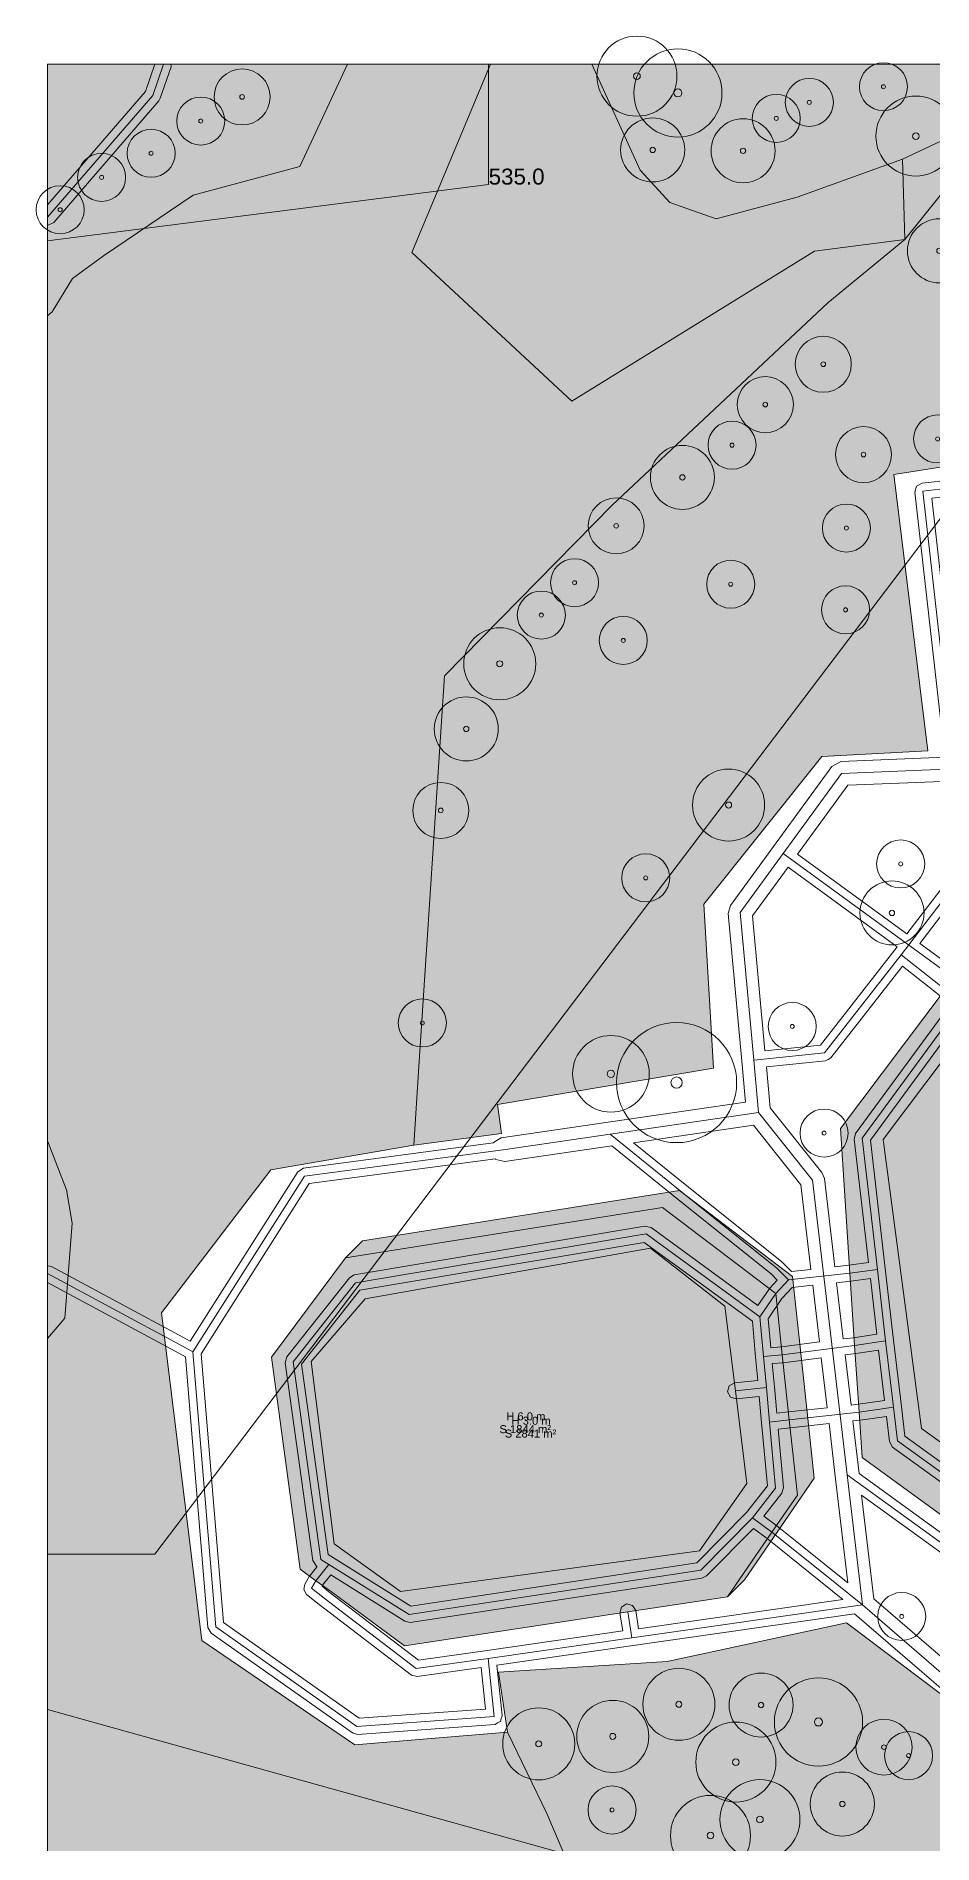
# Model space of a CAD drawing. Header units: metres. Extents: x -6 to 971, y -3 to 1031.
# Drawn here: x -1.4 to 110.6, y 800.5 to 1026.4 of the extents above; entities that cross this region are included whole.
import ezdxf

# ---------------------------------------------------------------- set-up
doc = ezdxf.new("R2010")
doc.units = ezdxf.units.M
doc.header["$MEASUREMENT"] = 0
for name, color, linetype, lineweight, true_color in [('TPX_BUILDING_AREAS_TEXT', 7, 'CONTINUOUS', 0, 0x000000), ('TPX_BUILDING_HEIGHTS_TEXT', 7, 'CONTINUOUS', 0, 0x000000), ('TPX_BUILDINGS', 7, 'CONTINUOUS', 0, 0x000000), ('TPX_BUILDINGS_HATCH', 7, 'CONTINUOUS', 0, 0xf0f0f0), ('TPX_BUILDINGS_SHADOWS_HATCH', 7, 'CONTINUOUS', 0, 0x000000), ('TPX_BUILDINGS_SHADOWS_OUTLINES', 7, 'CONTINUOUS', 0, 0x000000), ('TPX_CONTOUR_LINES_5M', 7, 'CONTINUOUS', 0, 0x969696), ('TPX_CONTOUR_LINES_5M_TEXT', 7, 'CONTINUOUS', 0, 0x000000), ('TPX_FRAME_PROJECT', 7, 'CONTINUOUS', 0, 0x000000), ('TPX_ROADS_AXES', 7, 'CONTINUOUS', 0, 0x323232), ('TPX_ROADS_CONTOURS', 7, 'CONTINUOUS', 0, 0x646464), ('TPX_ROADS_HATCH', 7, 'CONTINUOUS', 0, 0xc8c8c8), ('TPX_VEGETATION_GREEN_SPACES', 7, 'CONTINUOUS', 0, 0x58ba48), ('TPX_VEGETATION_GREEN_SPACES_HATCH', 7, 'CONTINUOUS', 0, 0x58ba48), ('TPX_VEGETATION_TREES_INDIVIDUAL', 7, 'CONTINUOUS', 0, 0x136734), ('TPX_WATERWAYS', 7, 'CONTINUOUS', 0, 0x7aafdf), ('TPX_WATERWAYS_HATCH', 7, 'CONTINUOUS', 0, 0x7aafdf)]:
    doc.layers.add(name, color=color, linetype=linetype, lineweight=lineweight, true_color=true_color)
doc.styles.add('TPX_TEXTE', font='arial.ttf')

# ---------------------------------------------------------------- blocks, each defined once
blk = doc.blocks.new('TREETR004_CR045')
at = {"layer": 'TPX_VEGETATION_TREES_INDIVIDUAL'}
for radius in [4.5, 0.375]:
    blk.add_circle((0, 0, 0.0361), radius, dxfattribs=at)
blk = doc.blocks.new('TREETR004_CR050')
at = {"layer": 'TPX_VEGETATION_TREES_INDIVIDUAL'}
for radius in [5, 0.4166666666666667]:
    blk.add_circle((0, 0, 0.0361), radius, dxfattribs=at)
blk = doc.blocks.new('TREETR003_CR040')
at = {"layer": 'TPX_VEGETATION_TREES_INDIVIDUAL'}
for radius in [4, 0.3333333333333333]:
    blk.add_circle((0, 0, 0.0361), radius, dxfattribs=at)
blk = doc.blocks.new('TREETR003_CR035')
at = {"layer": 'TPX_VEGETATION_TREES_INDIVIDUAL'}
for radius in [3.5, 0.2916666666666667]:
    blk.add_circle((0, 0, 0.0361), radius, dxfattribs=at)
blk = doc.blocks.new('TREETR003_CR030')
at = {"layer": 'TPX_VEGETATION_TREES_INDIVIDUAL'}
for radius in [3, 0.25]:
    blk.add_circle((0, 0, 0.0361), radius, dxfattribs=at)
blk = doc.blocks.new('TREETR005_CR055')
at = {"layer": 'TPX_VEGETATION_TREES_INDIVIDUAL'}
for radius in [5.51, 0.5]:
    blk.add_circle((0, 0, 0.0361), radius, dxfattribs=at)
blk = doc.blocks.new('TREETR007_CR075')
at = {"layer": 'TPX_VEGETATION_TREES_INDIVIDUAL'}
for radius in [7.5, 0.7083333333333334]:
    blk.add_circle((0, 0, 0.0361), radius, dxfattribs=at)
blk = doc.blocks.new('TREETR005_CR048')
at = {"layer": 'TPX_VEGETATION_TREES_INDIVIDUAL'}
for radius in [4.79, 0.4583333333333333]:
    blk.add_circle((0, 0, 0.0361), radius, dxfattribs=at)

msp = doc.modelspace()

# ---------------------------------------------------------------- hatches: boundary and pattern name
at = {"layer": 'TPX_BUILDINGS_HATCH'}
for points in [[(112.11426350090187, 907.221053793095), (99.03412720176857, 889.8669325849041), (100.22022911522072, 871.7996527692303), (100.81312271568459, 862.7493884107098), (101.36517139885109, 854.4310633679852), (101.73224827263039, 848.7857653638348), (122.9695596358506, 833.2972619077191), (125.84075638267677, 831.2302739163861), (141.07165523979347, 819.2908608457074), (154.09776112053078, 821.0170533200726), (161.4117221495835, 822.0442826291546), (169.56748672935646, 823.0080306073651), (181.19670673820656, 824.8141448041424), (190.03979202720802, 835.569614126347), (197.73678585502785, 845.6045224210247), (206.86867805931251, 857.532146169804), (212.5784406325547, 864.9813506146893), (210.7705030104844, 877.1135212918743), (209.61939045402687, 884.8612067243084), (208.42328640434425, 892.9085919400677), (206.4805917403428, 905.9620310803875), (197.4834928176133, 913.0976655026898), (195.91744514915626, 911.5054823895916), (193.03051182243507, 913.9272915860638), (180.8103160521714, 923.3660475751385), (178.14067646476906, 925.486509992741), (179.72682472679298, 927.1782547971234), (168.99105831596535, 935.6828276654705), (164.52385612938087, 935.0273406049237), (132.88916489097755, 930.387054159306), (129.92708679649513, 929.9610020658001), (129.15048691246193, 929.8354384442791), (113.24788757774513, 908.6400267621502), (112.11426350090187, 907.221053793095)], [(112.6047324797837, 899.4686057111248), (104.39124103996437, 888.4854800244793), (109.18592545005959, 852.4052855512127), (119.99564262840431, 844.6204096814618), (119.18182083580177, 843.6084792157635), (132.63855835411232, 833.337584211491), (133.74315258476418, 834.7235848447308), (144.25819107505959, 827.1521565457806), (160.17864414665382, 829.2274729749188), (179.1759509703843, 831.7166945477948), (187.48576256248634, 842.7654559155926), (188.6833390853135, 841.8672596951947), (193.77371975395363, 848.6130101224408), (198.87356087181251, 855.3475873013958), (197.6570529601304, 856.2681319257244), (205.4334668776719, 866.6015536328778), (200.8660726210801, 902.4578358670697), (195.59123226616066, 906.4321171781048), (190.30714127037209, 910.4397418042645), (193.03051182243507, 913.9272915860638), (180.8103160521714, 923.3660475751385), (177.98027130577248, 919.7354304334149), (166.24273964378517, 928.5932089826092), (133.6513690612046, 924.0175072690472), (130.6510018965928, 923.5918223401532), (122.7285289427964, 913.0049206754193), (121.54043098900001, 913.8919493695721), (114.84068962547462, 905.0335261365399), (111.35026833030861, 900.4227759381756), (112.6047324797837, 899.4686057111248)], [(37.20146080467384, 873.7231022855267), (27.959310497972183, 861.2978922864422), (31.56308933708351, 834.816780759953), (33.521310772630386, 833.3792340299115), (35.44145771476906, 831.9642216702923), (44.56689449760597, 825.2373291989788), (72.48385712120216, 829.4807459851727), (84.93713280174416, 831.3675248166546), (90.4806508681504, 839.4389674207196), (93.65533062431496, 844.0638224622235), (92.64456840965431, 853.4617001553997), (91.76537891838234, 861.6058184644207), (90.94841190788429, 869.250558569096), (76.79747005912941, 879.9936978360638), (37.20146080467384, 873.7231022855267)], [(39.67954727623146, 868.6006657620892), (32.92238327476662, 860.7514884015545), (35.78635879966896, 837.9795491239056), (44.076789822313, 832.0254656812176), (81.42140671226662, 837.0984389325604), (87.3417405745713, 845.5320403119549), (85.91139790031593, 857.0953299542889), (84.60550209495705, 867.6598631879315), (75.30320736381691, 874.9093691846356), (39.67954727623146, 868.6006657620892)]]:
    msp.add_hatch(color=256, dxfattribs=at).paths.add_polyline_path(points)
at = {"layer": 'TPX_BUILDINGS_SHADOWS_HATCH'}
msp.add_hatch(color=256, dxfattribs=at).paths.add_polyline_path([(39.32278152916115, 875.844423010014), (37.20147224876564, 873.7231137296185), (76.7974691054551, 879.9937083264813), (90.94841858360451, 869.2505671521649), (91.76538940879982, 861.605819418095), (92.64457890007179, 853.461701109074), (93.65534111473244, 844.0638243695721), (90.48065945121925, 839.438962652348), (84.93717285606544, 831.3675648709759), (87.05845352623146, 833.4888455411419), (92.60197159263771, 841.5602881452069), (95.77665134880226, 846.1851431867108), (94.76588913414162, 855.583020879887), (93.88669964286964, 863.727139188908), (93.0697326323716, 871.3718792935833), (78.91879078361671, 882.1150185605511), (39.32278152916115, 875.844423010014)])
at = {"layer": 'TPX_ROADS_HATCH'}
msp.add_hatch(color=256, dxfattribs=at).paths.add_polyline_path([(-2.5634653866291046e-07, 1005.2699026307091), (-2.5634653866291046e-07, 1002.7667850693688), (0.072975856019184, 1002.7426284989342), (0.7568232833873481, 1003.0863422593102), (13.878519755555317, 1018.2798837861046), (14.067551356507465, 1018.6089147767052), (15.411594134522602, 1022.5254654129967), (15.391403895569965, 1022.8500551423058), (13.408494692994282, 1022.8500551423058), (12.238566142274067, 1019.4408735474572), (-2.5634653866291046e-07, 1005.2699026307091)])
at = {"layer": 'TPX_VEGETATION_GREEN_SPACES_HATCH'}
for points in [[(-3.8102734833955765e-07, 1022.8500549062155), (-3.8102734833955765e-07, 991.4251758321188), (0.5423227314604446, 991.9204875691794), (3.0902544026030228, 996.0747176869772), (6.9655872349394485, 998.8972074254416), (18.171472168411128, 1006.4819919331931), (31.493040657485835, 1010.0894805653952), (37.47030601545703, 1022.8500549062155), (-3.8102734833955765e-07, 1022.8500549062155)], [(46.37177177879494, 897.6209959206171), (45.760574307176284, 887.7953104195185), (56.70684524986427, 889.2642349419184), (56.186437573167495, 892.893709581811), (83.17729183647316, 897.4120496925898), (81.95706936332863, 917.9070657906123), (96.73248669120949, 936.353314798791), (109.94969459983986, 937.0578846153803), (105.72427841636818, 971.6030277428217), (114.44860931846779, 972.9713882622309), (176.9573993346421, 982.8245109734125), (236.50128265831154, 941.9858211693354), (237.1427602431504, 933.9991707024164), (266.1523570677964, 919.423003595788), (254.92533203575294, 993.6051191505976), (252.24529739830177, 994.6394275841303), (249.68369766685646, 1018.040193956811), (251.61688991996925, 1017.9884313759394), (251.2342958113877, 1022.8500551399775), (173.53862663719337, 1022.8500551399775), (124.859824146959, 1019.491064470727), (106.80059906456154, 1010.9743189034052), (107.07762142631691, 1000.9295171913691), (97.46764084312599, 993.0522379097529), (70.51711269828957, 967.761982363183), (49.568459477159195, 946.4488023933955), (46.37177177879494, 897.6209959206171)], [(173.53862152143847, 1022.8500549062155), (67.96877918287646, 1022.8500549062155), (74.00108299299609, 1009.6262590154074), (77.72423229261767, 1005.5670406087302), (83.5153194431914, 1003.5274545415305), (93.61190376325976, 1006.2459747060202), (106.80059871717822, 1010.9743186696433), (124.85982475325, 1019.491064236965), (173.53862152143847, 1022.8500549062155)], [(-1.1047814041376114e-07, 888.3498312970623), (-1.1047814041376114e-07, 863.6537892362103), (2.1308163491776213, 866.1899706861004), (3.048891910701059, 878.0632578870282), (2.341849216609262, 882.1933094998822), (-1.1047814041376114e-07, 888.3498312970623)], [(3.5390257835388184e-07, 731.8937890073285), (3.5390257835388184e-07, 597.6059596082196), (135.80798756703734, 497.82661028113216), (212.51290261372924, 604.2632662793621), (217.35204445943236, 616.7529656430706), (245.77128064259887, 653.4128376981243), (261.8484033308923, 705.8304965039715), (167.8414615355432, 776.7487055798993), (99.79184662923217, 828.1215474149212), (77.41188084706664, 823.2818381329998), (56.32899510487914, 821.9322888394818), (57.44437634572387, 814.4620282193646), (62.34369980916381, 804.2731329938397), (66.8100599013269, 793.8556286832318), (67.81770836934447, 766.169109060429), (65.6494792662561, 754.6957528134808), (52.18374001607299, 743.07583208289), (26.740394946187735, 740.2496506711468), (3.5390257835388184e-07, 731.8937890073285)]]:
    msp.add_hatch(color=256, dxfattribs=at).paths.add_polyline_path(points)
at = {"layer": 'TPX_WATERWAYS_HATCH'}
msp.add_hatch(color=256, dxfattribs=at).paths.add_polyline_path([(-4.3422915041446686e-07, 863.653789466247), (-4.3422915041446686e-07, 731.8937882836908), (26.740395111730322, 740.2496509011835), (52.183740181615576, 743.0758313592523), (65.64947847812437, 754.6957530435175), (67.81770853488706, 766.1691092904657), (66.81006006686948, 793.8556289132684), (62.3436999747064, 804.2731332238764), (57.444376511266455, 814.4620284494013), (38.388505501439795, 812.8603057321161), (19.262747330358252, 825.9234790261835), (14.237239403417334, 866.8496665414423), (27.868143601110205, 884.7193555291742), (45.76057390659116, 887.7953109201044), (46.37177233188413, 897.6209954675287), (49.56845907657407, 946.448801940307), (70.51711229770444, 967.7619819100946), (97.46764044254087, 993.0522374566644), (107.07762102573179, 1000.929517691955), (106.80059866397642, 1010.9743184503168), (93.61190371005796, 1006.2459744866937), (83.5153193899896, 1003.527454322204), (77.72423223941587, 1005.5670403894037), (74.00108293979429, 1009.626258796081), (67.96877912967466, 1022.850054686889), (37.470305962255225, 1022.850054686889), (31.493040604284033, 1010.0894803460687), (18.171472115209326, 1006.4819917138666), (6.9655871817376465, 998.8972072061151), (3.0902543494012207, 996.0747184213251), (0.5423226782586426, 991.9204873498529), (-4.3422915041446686e-07, 991.4251756127924), (-4.3422915041446686e-07, 888.3498305734247), (2.341848892858252, 882.1933097299188), (3.048891586950049, 878.0632581170648), (2.1308160254266113, 866.1899709161371), (-4.3422915041446686e-07, 863.653789466247)])

# ---------------------------------------------------------------- linework, layer by layer
at = {"layer": 'TPX_BUILDINGS', "elevation": 0.042100000000000005}
for points in [[(112.11426350090187, 907.221053793095), (99.03412720176857, 889.8669325849041), (100.22022911522072, 871.7996527692303), (100.81312271568459, 862.7493884107098), (101.36517139885109, 854.4310633679852), (101.73224827263039, 848.7857653638348), (122.9695596358506, 833.2972619077191)], [(112.6047324797837, 899.4686057111248), (104.39124103996437, 888.4854800244793), (109.18592545005959, 852.4052855512127), (119.99564262840431, 844.6204096814618)]]:
    msp.add_lwpolyline(points, dxfattribs=at)
for points in [[(37.20146080467384, 873.7231022855267), (27.959310497972183, 861.2978922864422), (31.56308933708351, 834.816780759953), (33.521310772630386, 833.3792340299115), (35.44145771476906, 831.9642216702923), (44.56689449760597, 825.2373291989788), (72.48385712120216, 829.4807459851727), (84.93713280174416, 831.3675248166546), (90.4806508681504, 839.4389674207196), (93.65533062431496, 844.0638224622235), (92.64456840965431, 853.4617001553997), (91.76537891838234, 861.6058184644207), (90.94841190788429, 869.250558569096), (76.79747005912941, 879.9936978360638)], [(39.67954727623146, 868.6006657620892), (32.92238327476662, 860.7514884015545), (35.78635879966896, 837.9795491239056), (44.076789822313, 832.0254656812176), (81.42140671226662, 837.0984389325604), (87.3417405745713, 845.5320403119549), (85.91139790031593, 857.0953299542889), (84.60550209495705, 867.6598631879315), (75.30320736381691, 874.9093691846356)]]:
    msp.add_lwpolyline(points, close=True, dxfattribs=at)
at = {"layer": 'TPX_BUILDINGS_SHADOWS_OUTLINES', "elevation": 0.0391}
msp.add_lwpolyline([(39.32278152916115, 875.844423010014), (37.20147224876564, 873.7231137296185), (76.7974691054551, 879.9937083264813), (90.94841858360451, 869.2505671521649), (91.76538940879982, 861.605819418095), (92.64457890007179, 853.461701109074), (93.65534111473244, 844.0638243695721), (90.48065945121925, 839.438962652348), (84.93717285606544, 831.3675648709759), (87.05845352623146, 833.4888455411419), (92.60197159263771, 841.5602881452069), (95.77665134880226, 846.1851431867108), (94.76588913414162, 855.583020879887), (93.88669964286964, 863.727139188908), (93.0697326323716, 871.3718792935833), (78.91879078361671, 882.1150185605511)], close=True, dxfattribs=at)
at = {"layer": 'TPX_CONTOUR_LINES_5M', "elevation": 0.04810000000000001}
for points in [[(55.0889722671709, 1022.8500551260076), (55.0889722671709, 1007.8081425507553), (0, 1000.7698234633515)], [(261.3440201586193, 1022.8500551260076), (254.5948406677926, 982.0064541525207), (147.39701301819878, 990.9234009473585), (120.59755610581487, 978.0641609169543), (13.399728456221055, 836.6935643204488), (0, 836.6935643204488)], [(0, 719.19938237445), (66.99864228098886, 715.0265414244495), (84.81278063880745, 737.0537161938846), (71.95419098023558, 797.2213664953597), (0, 817.2790012538402)]]:
    msp.add_lwpolyline(points, dxfattribs=at)
at = {"layer": 'TPX_FRAME_PROJECT', "elevation": 0.0001}
msp.add_lwpolyline([(0, 0), (964.7804488462862, 0), (964.7804488462862, 1022.8500551260076), (0, 1022.8500551260076)], close=True, dxfattribs=at)
at = {"layer": 'TPX_ROADS_AXES', "elevation": 0.030099999999999995}
for points in [[(-2.891174517571926e-07, 1003.7399630500004), (13.121696183050517, 1018.9335045767948), (14.465738961065654, 1022.8500552130863)], [(240.0541772505967, 889.1474396726117), (237.4770936629502, 909.9325205823407), (233.3957996031968, 938.5795084973797), (178.80387112114113, 978.7168070813641), (114.29633518669289, 970.0688282987103), (109.34182831260841, 969.5067097684368)], [(109.34182831260841, 969.5067097684368), (113.23064609977882, 934.7985341092572)], [(113.23064609977882, 934.7985341092572), (99.16281029197853, 934.2351262113079), (91.8776931426255, 924.2295882245526), (86.51331421348732, 916.8658062955365)], [(129.1814736983506, 926.0776507398114), (114.14725109550636, 905.5943762799725), (101.74140354606789, 888.6771485349163)], [(91.8776931426255, 924.2295882245526), (113.24788757774513, 908.6400267621502)], [(97.0570258757798, 899.318411543034), (106.62302109214943, 911.5853964826092), (117.1510667464463, 925.3505951901898)], [(86.51331421348732, 916.8658062955365), (88.21276756736916, 898.4278275510296), (88.82020279380959, 891.8935000440106), (95.54540916893166, 883.4383885404095), (99.87327858421486, 846.5978657742962), (101.77589317772072, 830.3747527142987)], [(101.74140354606789, 888.6771485349163), (103.65167042228859, 872.2544486066326), (104.68615242454689, 863.3329588910565), (105.65968986961525, 855.0438448926434), (106.14619442436378, 850.871579839848), (143.14776703331154, 824.159023954533), (160.66961857292335, 826.5182625791058), (179.96493622276466, 829.1376378079876), (195.6268796584336, 847.198668195866), (207.8946494719712, 865.7023398419842), (205.3053226134507, 884.2042347928509), (202.50965210411232, 904.1490342160687), (193.1340465209214, 910.7451807996258)], [(106.62302109214943, 911.5853964826092), (112.11426350090187, 907.221053793095), (114.14725109550636, 905.5943762799725), (114.84068962547462, 905.0335261365399)], [(88.21276756736916, 898.4278275510296), (97.0570258757798, 899.318411543034)], [(88.82020279380959, 891.8935000440106), (70.25158688041847, 889.178648664616), (56.888294186326675, 887.2230298062786)], [(79.64639564964455, 881.5957295438275), (70.25158688041847, 889.178648664616)], [(56.888294186326675, 887.2230298062786), (32.09171864006203, 883.9251143475994), (18.153560604783706, 861.9683558484539)], [(91.0462369582383, 872.4639927884564), (79.64639564964455, 881.5957295438275)], [(88.98692127678078, 866.3542649289593), (74.78429028007668, 876.6988770505413), (38.47336861107033, 870.5962817212567), (30.6533975264756, 860.728923513554)], [(88.98692127678078, 866.3542649289593), (90.94841190788429, 869.250558569096), (92.53468891594093, 870.9533736249432), (91.0462369582383, 872.4639927884564)], [(92.53468891594093, 870.9533736249432), (100.22022911522072, 871.7996527692303), (103.65167042228859, 872.2544486066326)], [(18.153560366365127, 861.9683558484539), (16.391678538057022, 862.9163233777508), (-2.7206260710954666e-07, 871.7695128461346)], [(89.43726250145119, 861.4064623853192), (88.98692127678078, 866.3542649289593)], [(89.43726250145119, 861.4064623853192), (91.76537891838234, 861.6058184644207), (100.81312271568459, 862.7493884107098), (104.68615242454689, 863.3329588910565)], [(18.153560604783706, 861.9683558484539), (21.011765446397476, 827.6247231503949), (38.640457119676284, 815.1744534512982), (55.78787704918068, 816.417626096867)], [(30.6533975264756, 860.728923513554), (34.12125870201271, 836.044732763432), (35.12993618461769, 835.4143483182415), (45.14056679222267, 829.1555773755535), (81.58010384056251, 834.6805951138958), (88.05669018242043, 841.2245747586712), (90.94506737205666, 844.9432837506756), (90.19137665245216, 853.1970393201336), (89.80198093864601, 857.5124661466107), (89.43726250145119, 861.4064623853192)], [(89.80198093864601, 857.5124661466107), (85.91139790031593, 857.0953299542889)], [(90.19137665245216, 853.1970393201336), (92.64456840965431, 853.4617001553997), (101.36517139885109, 854.4310633679852), (105.65968986961525, 855.0438448926434)], [(121.29256626579445, 831.1186978360638), (99.87327858421486, 846.5978657742962)], [(90.4806508681504, 839.4389674207196), (88.05669018242043, 841.2245747586712)], [(96.88350483390968, 834.3010785123333), (90.4806508681504, 839.4389674207196)], [(35.12993618461769, 835.4143483182415), (33.521310772630386, 833.3792340299115), (32.97624012443703, 832.442320539616)], [(101.77589317772072, 830.3747527142987), (96.88350483390968, 834.3010785123333)], [(32.97624012443703, 832.442320539616), (34.524673428270034, 831.1971346875653)], [(34.524673428270034, 831.1971346875653), (46.03290935966652, 822.3857495328411)], [(46.03290935966652, 822.3857495328411), (55.03421398613136, 823.6738202115521), (72.99852940056007, 826.2503525754437), (101.77589317772072, 830.3747527142987)], [(72.99852940056007, 826.2503525754437), (72.48385712120216, 829.4807459851727)], [(101.77589317772072, 830.3747527142987), (113.16911407920998, 820.5448119184002), (159.60075756523293, 785.9054991742596), (173.74414059135597, 775.350978567265), (204.6353711745469, 752.2995125791058), (253.7384748122422, 715.662086202763), (299.0633039138047, 681.3111121198162), (308.49745937797707, 674.8031823178753)], [(55.78787704918068, 816.417626096867), (55.03421398613136, 823.6738202115521)]]:
    msp.add_lwpolyline(points, dxfattribs=at)
at = {"layer": 'TPX_ROADS_CONTOURS', "elevation": 0.027099999999999996}
for points in [[(-2.5634653866291046e-07, 1005.2699026307091), (-2.5634653866291046e-07, 1002.7667850693688), (0.072975856019184, 1002.7426284989342), (0.7568232833873481, 1003.0863422593102), (13.878519755555317, 1018.2798837861046), (14.067551356507465, 1018.6089147767052), (15.411594134522602, 1022.5254654129967), (15.391403895569965, 1022.8500551423058), (13.408494692994282, 1022.8500551423058), (12.238566142274067, 1019.4408735474572)], [(93.67812588979723, 924.1539820111357), (99.94815686513903, 932.7653759396635), (112.77841046621324, 933.2792194760405), (116.00639107992174, 925.5000112927519), (107.34920647909166, 914.1809252179228)], [(88.05892041494371, 916.439980355557), (92.50070145895006, 922.5372942364775), (106.13386872579576, 912.5918968594633), (105.8315606432152, 912.1966341412626), (96.53139642049791, 900.2705391324125), (89.61348679830553, 899.5739315426908)], [(89.79782727529528, 897.5823801434599), (97.17980054189684, 898.3259771740995), (97.50355389883043, 898.5095384991728), (97.83141949941637, 898.6857078946196), (97.84559777547838, 898.7034700787626), (106.79094365407946, 910.1745613492094), (111.4907813387108, 906.439214555081), (112.77385953237535, 905.4125688946806), (100.93499615957262, 889.2685087597929), (100.74810078908922, 888.5616091168486), (102.54465821554186, 873.1164720929228), (100.09979394247057, 872.7924354947172), (98.32926801015856, 872.5974768078886), (97.03516438772203, 883.613398400601), (96.71934083272936, 884.3721350110136), (90.27238801290514, 892.4774187481962)], [(73.18970635702135, 888.092272607144), (88.18340733816149, 890.2844484723173), (94.10550454427721, 882.8390291607939), (95.34721329977037, 872.2691133893095), (92.90689900686266, 872.0004032528959), (91.7585511522484, 873.1658543027006), (91.70135072042467, 873.1900442517363), (91.67142728139879, 873.244465676602), (80.27302602102282, 882.3750475323759)], [(19.17799809743883, 861.7162559903227), (32.68597081472399, 882.9953440106474), (55.95087292959215, 886.089547959622), (55.99239590932848, 886.019965020474), (57.10549405385973, 885.7388389981352), (70.49373486806871, 887.6981047070585), (79.0212054567528, 880.8152569211088), (90.37517407705309, 871.7202661908232), (91.14993432332994, 870.9339683926664), (90.21671059896471, 869.9321831143461), (90.12042477895739, 869.8113058484159), (88.73920491506578, 867.7718285000883), (75.37303689291002, 877.5071953213774), (74.61854985525133, 877.685046044644), (38.30762818624498, 871.5824516690336), (37.689644368190784, 871.2173908627592), (29.869673283596057, 861.3500317013822), (29.663122685451526, 860.5898006833158), (33.130983860988636, 835.9056099331938), (33.59128335287096, 835.1967199719511), (33.652837307949085, 835.1582516110502), (32.736794980068225, 833.9993427670561), (32.65694573690416, 833.8820990002714), (32.11187413503649, 832.9451845563017), (31.992993863124866, 832.2600372708403), (32.34957078268053, 831.6630352414213), (33.91674569417955, 830.4031418240629), (45.43309834768297, 821.5856073773466), (46.16447690298082, 821.3944414532743), (54.14694455434801, 822.5366667187773), (54.68665269186022, 817.340412942227), (38.9250493364525, 816.1977108395658), (21.969636471767444, 828.1724766171537)], [(31.70329335500719, 860.4436729825102), (39.01828244497301, 869.6738384640776), (74.53539994527819, 875.6430223858915), (88.03208974172594, 865.8125894940458), (88.44137910177233, 861.3158186352812), (88.71432832052233, 858.4015825665556), (85.80479195882799, 858.0896309292875), (85.13293889333727, 857.7230251706205), (84.91709664632799, 856.9887236035429), (85.28370240499498, 856.3168705380522), (86.01800397207262, 856.1010282910429), (88.89741948415758, 856.4097507870756), (89.1954236345482, 853.1071709073149), (89.91334012319567, 845.2451723492704), (87.30373242666246, 841.8853720105253), (81.10249665548326, 835.6196087277494), (45.35674050619127, 830.1997831738554), (35.04666093160631, 836.6456192410551)], [(90.01517823507311, 866.089231339749), (91.73294022848131, 868.6256407178007), (93.01326611806871, 870.0000275052153), (95.58056596090319, 870.282720414456), (96.41248086263658, 863.2011345303617), (91.65997937490465, 862.6004522717558), (90.34298566152574, 862.4876783764921)], [(98.56262067129137, 870.6110838330351), (100.35161832143785, 870.8083218014799), (102.77540448476793, 871.1295650876127), (103.58148911764147, 864.1778009808622), (100.67590859701158, 863.7400015271269), (99.3889165239525, 863.5773342526518)], [(90.52690461446764, 860.4961088574491), (91.89077428152086, 860.6137112057768), (96.64583638479235, 861.214716759976), (97.37663605978014, 854.9938648617826), (92.53570130636217, 854.4557569897734), (91.0958781557274, 854.3004225171171), (90.79762318899157, 857.6057194150053)], [(99.62227204610826, 861.5909174359404), (100.96211674978258, 861.7605503476225), (103.81349519063951, 862.1901834881864), (104.55273011495592, 855.8960216916166), (101.23927357961657, 855.4232281125151), (100.35833028127672, 855.3253038800322)], [(100.59168198873522, 853.3389242566191), (101.50643018056871, 853.4410904324614), (104.7852492647362, 853.9089430249296), (105.15292409231188, 850.7557609952055), (105.56085923482897, 850.0607889569364), (142.56243279745104, 823.3482321179472), (143.28120854665758, 823.1679676449858), (159.84181073476793, 825.3977774060331), (160.42400697042467, 821.887848702725), (163.13225034048082, 803.9351766980253), (163.81706670095446, 800.0169819272123), (159.5617509203148, 787.9034679806791), (159.5236420946312, 787.8344610608183), (114.88464787771227, 821.1364057934843), (122.08527711202623, 830.5090998089872), (123.76197770406725, 832.6872824109159), (123.96120408346178, 833.4262646115385), (123.57953980733873, 834.0896786130033), (122.84055665304186, 834.2889059460722), (122.17714265157701, 833.9072407162748), (121.0919480638695, 832.4974773800932), (101.36531689931871, 846.7534063733183)], [(89.47569897939684, 841.421298829373), (91.73482659627916, 844.3298662579618), (91.9409241991234, 845.0342205441557), (91.27669003774645, 852.3083246625029), (92.75183060934069, 852.4674690640531), (97.60998776723864, 853.0074852383696), (98.38348820974352, 846.4231460965239), (99.94269612600328, 833.1281736767851), (91.10650494863512, 840.2189081585966)], [(101.68151047994616, 844.0573051846586), (119.87222626974108, 830.9113424695097), (113.32606366445543, 822.3905352032743), (103.19769528676989, 831.1291759884916)], [(34.27302125265123, 832.6827295697294), (34.349919827480335, 832.8149088299833), (35.35913232137682, 834.091690865811), (44.61043790151598, 828.3076599515043), (45.290474446315784, 828.1668766415678), (81.73001244832994, 833.6918953335844), (82.29086163808824, 833.9771583951078), (88.15946534444811, 839.9068296826445), (89.87091878225328, 838.6460913098417), (99.3522429781151, 831.0376108563505), (73.83117821981432, 827.3799074566923), (73.47140172292711, 829.6380833066069), (73.07090237905504, 830.2902992642485), (72.32651952077867, 830.4682901776396), (71.67430260946276, 830.0677908337675), (71.49631169607164, 829.3234079754911), (71.85118153860094, 827.0960272229277), (54.89242509176256, 824.6637171185575), (46.30720666219713, 823.4351881421171), (35.142071278591175, 831.9838760769926)]]:
    msp.add_lwpolyline(points, close=True, dxfattribs=at)
for points in [[(113.34207776357653, 970.9669779217802), (109.22909501363756, 970.5003345883451), (108.55994942953112, 970.1301401532255), (108.3480458574486, 969.395362702664), (112.06143525411608, 936.2529104626738), (99.10278466512682, 935.7339247143827), (97.95018819143297, 935.1180466092192), (90.66528180410387, 925.112798539456), (85.30090668966295, 917.7490223324858), (85.01964524557116, 916.7281330502592), (86.71920636465074, 898.2889851010405), (87.19490102102282, 893.1718176282011), (70.03458360006334, 890.6628693020903), (56.67109349538805, 888.7072218335234), (55.68522885610582, 888.1189278042875), (55.67291978170397, 888.0701921856962), (31.95988038351061, 884.9163854992948), (31.247459919948597, 884.4610498822294), (17.807975323696155, 863.2898519909941), (16.86619618703844, 863.7965696728788), (0.47521832754136994, 872.649380532559), (-4.4534681364893913e-07, 872.6982687390409), (-4.4534681364893913e-07, 870.6329792416655), (15.916459591884632, 862.0364559567533), (17.201999218959827, 861.3447798169218), (20.015210659999866, 827.5417860425077), (20.43488171865465, 826.8078964627348), (38.06357339193346, 814.3576277173124), (38.71276620199205, 814.1770714200102), (55.860187085170764, 815.420244065579), (55.89118626882555, 815.4229763424955), (56.21508649160387, 815.5983265317045), (56.544263394374866, 815.7635010159574), (56.564251454372425, 815.7873533642851), (56.669290097255725, 816.1403702176176), (56.785259755153675, 816.489935723599), (56.782526524562854, 816.5209349072538), (56.128223927516956, 822.8204945004545), (73.14050153066637, 825.2604816830717), (100.81086877157213, 829.2262257016264), (112.18923619558336, 819.4091013348661)], [(114.10761311819078, 935.9524649060331), (110.4468007402611, 968.625659791287), (114.42920831014635, 969.0776956952177)], [(113.83723595907213, 909.4479063428007), (108.96538022329332, 913.0019262707792), (117.9453769045067, 924.7430818951689)], [(143.40966943075182, 825.2033117688261), (107.08847573568346, 851.4246815121733), (106.65286401082994, 855.1604908383451), (105.67941239645006, 863.4488705075346), (104.6450143175316, 872.3696306622587), (102.78008893301012, 888.4025343335234), (114.37129262258532, 904.2088726437651)]]:
    msp.add_lwpolyline(points, dxfattribs=at)
at = {"layer": 'TPX_VEGETATION_GREEN_SPACES', "elevation": 0.0031}
for points in [[(-3.8102734833955765e-07, 1022.8500549062155), (-3.8102734833955765e-07, 991.4251758321188), (0.5423227314604446, 991.9204875691794), (3.0902544026030228, 996.0747176869772), (6.9655872349394485, 998.8972074254416), (18.171472168411128, 1006.4819919331931), (31.493040657485835, 1010.0894805653952), (37.47030601545703, 1022.8500549062155)], [(173.53862152143847, 1022.8500549062155), (67.96877918287646, 1022.8500549062155), (74.00108299299609, 1009.6262590154074), (77.72423229261767, 1005.5670406087302), (83.5153194431914, 1003.5274545415305), (93.61190376325976, 1006.2459747060202), (106.80059871717822, 1010.9743186696433), (124.85982475325, 1019.491064236965)], [(-1.1047814041376114e-07, 888.3498312970623), (-1.1047814041376114e-07, 863.6537892362103), (2.1308163491776213, 866.1899706861004), (3.048891910701059, 878.0632578870282), (2.341849216609262, 882.1933094998822)], [(3.5390257835388184e-07, 731.8937890073285), (3.5390257835388184e-07, 597.6059596082196), (135.80798756703734, 497.82661028113216), (212.51290261372924, 604.2632662793621), (217.35204445943236, 616.7529656430706), (245.77128064259887, 653.4128376981243), (261.8484033308923, 705.8304965039715), (167.8414615355432, 776.7487055798993), (99.79184662923217, 828.1215474149212), (77.41188084706664, 823.2818381329998), (56.32899510487914, 821.9322888394818), (57.44437634572387, 814.4620282193646), (62.34369980916381, 804.2731329938397), (66.8100599013269, 793.8556286832318), (67.81770836934447, 766.169109060429), (65.6494792662561, 754.6957528134808), (52.18374001607299, 743.07583208289), (26.740394946187735, 740.2496506711468)]]:
    msp.add_lwpolyline(points, close=True, dxfattribs=at)
msp.add_lwpolyline([(124.859824146959, 1019.491064470727), (106.80059906456154, 1010.9743189034052), (107.07762142631691, 1000.9295171913691), (97.46764084312599, 993.0522379097529), (70.51711269828957, 967.761982363183), (49.568459477159195, 946.4488023933955), (46.37177177879494, 897.6209959206171), (45.760574307176284, 887.7953104195185), (56.70684524986427, 889.2642349419184), (56.186437573167495, 892.893709581811), (83.17729183647316, 897.4120496925898), (81.95706936332863, 917.9070657906123), (96.73248669120949, 936.353314798791), (109.94969459983986, 937.0578846153803), (105.72427841636818, 971.6030277428217), (114.44860931846779, 972.9713882622309)], dxfattribs=at)
at = {"layer": 'TPX_WATERWAYS'}
for points, elevation in [([(66.81006006686948, 793.8556289132684), (62.3436999747064, 804.2731332238764), (57.444376511266455, 814.4620284494013), (38.388505501439795, 812.8603057321161), (19.262747330358252, 825.9234790261835), (14.237239403417334, 866.8496665414423), (27.868143601110205, 884.7193555291742), (45.76057390659116, 887.7953109201044), (46.37177233188413, 897.6209954675287), (49.56845907657407, 946.448801940307), (70.51711229770444, 967.7619819100946), (97.46764044254087, 993.0522374566644), (107.07762102573179, 1000.929517691955), (106.80059866397642, 1010.9743184503168), (93.61190371005796, 1006.2459744866937), (83.5153193899896, 1003.527454322204), (77.72423223941587, 1005.5670403894037), (74.00108293979429, 1009.626258796081), (67.96877912967466, 1022.850054686889), (37.470305962255225, 1022.850054686889), (31.493040604284033, 1010.0894803460687), (18.171472115209326, 1006.4819917138666), (6.9655871817376465, 998.8972072061151), (3.0902543494012207, 996.0747184213251), (0.5423226782586426, 991.9204873498529), (-4.3422915041446686e-07, 991.4251756127924), (-4.3422915041446686e-07, 888.3498305734247), (2.341848892858252, 882.1933097299188), (3.048891586950049, 878.0632581170648), (2.1308160254266113, 866.1899709161371), (-4.3422915041446686e-07, 863.653789466247), (-4.3422915041446686e-07, 731.8937882836908)], 0.0060999999999999995), ([(55.33456799003761, 1022.8500549644232), (45.50933071586769, 999.303227648139)], 0.0091), ([(45.50933071586769, 999.303227648139), (65.49160953972023, 980.756352648139), (95.7775258681504, 999.486107096076), (107.07762142631691, 1000.9295179694891), (111.47648140403908, 1006.4404470771551), (127.92845150444191, 1008.0672485679388), (139.98622795555275, 1006.6659147590399), (148.69407173607033, 1005.3188698142767), (158.17193886253517, 1002.4126856178045), (177.92804142448585, 1001.203636392951), (196.45779320213478, 1005.8809139579535), (208.5620774886338, 1009.3340217918158), (220.88358875724953, 1009.4820177406073), (231.11989304039162, 1005.8038360923529), (251.84627243492287, 998.9549391120672), (272.7203273436753, 1004.5298759788275)], 0.0091)]:
    msp.add_lwpolyline(points, dxfattribs=dict(at, elevation=elevation))

# ---------------------------------------------------------------- block references
at = {"layer": 'TPX_VEGETATION_TREES_INDIVIDUAL'}
for name, p in [('TREETR004_CR050', (73.61553051357623, 1021.354509556666, 0.0361)), ('TREETR005_CR055', (78.73066220490728, 1019.2615390555002, 0.0361)), ('TREETR003_CR035', (24.292670931201428, 1018.7618435742334, 0.0361)), ('TREETR003_CR030', (95.15201230230741, 1018.0820976928808, 0.0361)), ('TREETR003_CR030', (104.41413116746116, 1020.0371912247501, 0.0361)), ('TREETR003_CR030', (19.12851633602986, 1015.7455353136174, 0.0361)), ('TREETR003_CR030', (91.02462539932458, 1016.0777685269713, 0.0361)), ('TREETR004_CR050', (108.46313028747682, 1013.866637928877, 0.0361)), ('TREETR003_CR030', (12.92760409222683, 1011.7172227697447, 0.0361)), ('TREETR003_CR040', (75.5812141118804, 1012.1380602433346, 0.0361)), ('TREETR003_CR040', (86.87763691443251, 1012.0297177992761, 0.0361)), ('TREETR003_CR030', (6.736494737735484, 1008.7107741660438, 0.0361)), ('TREETR003_CR030', (1.5625220518559217, 1004.6726088789292, 0.0361)), ('TREETR003_CR040', (111.40680522110779, 999.5310316751711, 0.0361)), ('TREETR003_CR035', (96.89233817066997, 985.3628049702384, 0.0361)), ('TREETR003_CR035', (89.6546895474894, 980.3224205821753, 0.0361)), ('TREETR003_CR030', (85.49788716848707, 975.2524916147813, 0.0361)), ('TREETR003_CR030', (111.18146030727075, 976.0281669916585, 0.0361)), ('TREETR003_CR035', (101.91930518415757, 974.0730583253317, 0.0361)), ('TREETR003_CR040', (79.29697841545567, 971.2241257023998, 0.0361)), ('TREETR003_CR035', (71.02255845675245, 965.171730206348, 0.0361)), ('TREETR003_CR030', (99.77721509593539, 964.8959640553221, 0.0361)), ('TREETR003_CR030', (65.81918512651464, 958.067918419838, 0.0361)), ('TREETR003_CR030', (85.33128689427394, 957.8807738600299, 0.0361)), ('TREETR003_CR030', (99.67922875226941, 954.6773005248979, 0.0361)), ('TREETR003_CR030', (61.67216515017208, 954.0198545893654, 0.0361)), ('TREETR003_CR030', (71.91229266597657, 950.8557477914728, 0.0361)), ('TREETR004_CR045', (56.478583048738074, 947.9379072338343, 0.0361)), ('TREETR003_CR040', (52.292343212873675, 939.802370284684, 0.0361)), ('TREETR003_CR035', (49.113445746246725, 929.6132379309274, 0.0361)), ('TREETR004_CR045', (85.06668748380616, 930.290341317188, 0.0361)), ('TREETR003_CR030', (74.70892554888269, 921.1920069330372, 0.0361)), ('TREETR003_CR030', (106.56416422716575, 922.9304533009417, 0.0361)), ('TREETR003_CR040', (105.47842034732457, 916.8090793825686, 0.0361)), ('TREETR003_CR030', (46.80464234913234, 903.0643071881495, 0.0361)), ('TREETR003_CR030', (93.01775322982576, 902.6210521287285, 0.0361)), ('TREETR005_CR048', (70.3658695963677, 896.7064971625805, 0.0361)), ('TREETR007_CR075', (78.57173790613888, 895.605827473104, 0.0361)), ('TREETR003_CR030', (96.99820174917113, 889.2973203249276, 0.0361)), ('TREETR003_CR030', (106.6897309300839, 828.9081759345718, 0.0361)), ('TREETR004_CR045', (78.85387226671446, 817.9333926541731, 0.0361)), ('TREETR003_CR040', (89.12353346450254, 817.8349072276615, 0.0361)), ('TREETR005_CR055', (96.29269902117085, 815.7222135658376, 0.0361)), ('TREETR004_CR045', (70.5989390477771, 813.9246680899523, 0.0361)), ('TREETR004_CR045', (61.3464382608654, 812.9914401518181, 0.0361)), ('TREETR004_CR050', (85.9740381805459, 810.7112910072319, 0.0361)), ('TREETR003_CR035', (104.47903591947397, 812.5777975874953, 0.0361)), ('TREETR003_CR030', (107.55013813159894, 811.5263780578971, 0.0361)), ('TREETR003_CR040', (99.27561505092308, 805.4738676147535, 0.0361)), ('TREETR003_CR030', (70.5107298407238, 804.7277424684726, 0.0361)), ('TREETR004_CR050', (82.80493917979766, 801.5439084134996, 0.0361)), ('TREETR004_CR050', (88.986343775352, 803.5285809435882, 0.0361))]:
    msp.add_blockref(name, p, dxfattribs=at)

# ---------------------------------------------------------------- texts
at = {"layer": 'TPX_BUILDING_AREAS_TEXT', "style": 'TPX_TEXTE'}
for s, p in [('S 1844 m²', (56.43975767989535, 851.811631371596, 0.04510000000000001)), ('S 2841 m²', (57.09905557231913, 851.2607579086176, 0.04510000000000001))]:
    msp.add_text(s, height=1, dxfattribs=at).set_placement(p)
at = {"layer": 'TPX_BUILDING_HEIGHTS_TEXT', "style": 'TPX_TEXTE'}
for s, p in [('H 6.0 m', (57.28975767989535, 853.411631371596, 0.04510000000000001)), ('H 3.0 m', (57.94905557231913, 852.8607579086175, 0.04510000000000001))]:
    msp.add_text(s, height=1, dxfattribs=at).set_placement(p)
at = {"layer": 'TPX_CONTOUR_LINES_5M_TEXT', "style": 'TPX_TEXTE'}
msp.add_text('535.0', height=2, dxfattribs=at).set_placement((55.0889722671709, 1007.8081425507553, 0.04810000000000001))

doc.saveas('drawing.dxf')
